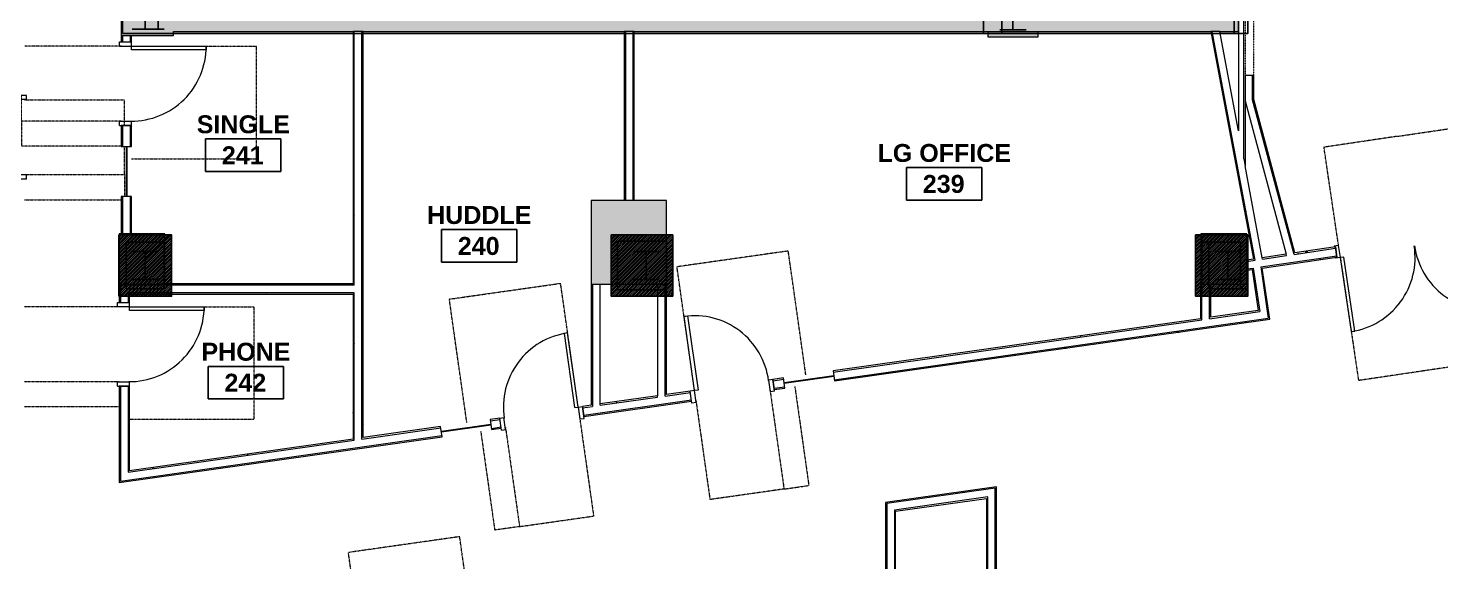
# Model space of a CAD drawing. Header units: inches. Extents: x 25329 to 28023, y 11893 to 13703.
# Drawn here: x 26046 to 26722, y 12508 to 12764 of the extents above; entities that cross this region are included whole.
import ezdxf

# ---------------------------------------------------------------- set-up
doc = ezdxf.new("R2010")
doc.units = ezdxf.units.IN
doc.header["$MEASUREMENT"] = 0
doc.linetypes.add('Dash', pattern=[0.25, 0.125, -0.125])
doc.linetypes.add('Overhead', pattern=[0.15625, 0.09375, -0.0625])
for name, color, linetype, lineweight in [('A-AREA-IDEN', 2, 'Continuous', 9), ('A-DETL-GENF', 92, 'Continuous', 9), ('A-DETL-MEDM', 33, 'Continuous', 13), ('A-DOOR', 31, 'Continuous', 13), ('A-DOOR-FRAM', 31, 'Continuous', 20), ('A-GENM', 13, 'Continuous', 13), ('A-GLAZ', 151, 'Continuous', 13), ('A-WALL', 113, 'Continuous', 13), ('A-WALL-PATT', 111, 'Continuous', 13), ('I-WALL', 2, 'Continuous', 13), ('Plaza America_Tower 1_2nd Floor -REVIT_dwg', 8, 'Continuous', 9), ('S-COLS', 52, 'Continuous', 13)]:
    doc.layers.add(name, color=color, linetype=linetype, lineweight=lineweight)
doc.layers.add('L1$0$SCOPE', color=7, linetype='Continuous')
doc.styles.add('Swis721 Lt BT_B', font='', dxfattribs={"height": 8.583975})
doc.styles.get('Swis721 Lt BT_B').set_extended_font_data('Swis721 Lt BT', bold=True)
pattern_1 = [(45, (11424.988, 2490.9853), (-0.441941738, 0.441941738), [])]
pattern_2 = [(0, (0, 0), (30.72, 7.68), [1.267, -21.773, 1.267, -21.773, -122.88]), (0, (0, 0), (30.72, 7.68), [-46.08, 1.267, -44.813, 1.267, -21.773, -53.76]), (0, (0, 0), (30.72, 7.68), [-115.2, 1.267, -14.093, 1.267, -37.133]), (120, (11.52, 3.84), (-22.0110751, 22.7643004), [1.267, -21.773, 1.267, -21.773, -122.88]), (120, (11.52, 3.84), (-22.0110751, 22.7643004), [-46.08, 1.267, -44.813, 1.267, -21.773, -53.76]), (120, (11.52, 3.84), (-22.0110751, 22.7643004), [-115.2, 1.267, -14.093, 1.267, -37.133]), (240, (15.36, 19.2), (-8.7089249, -30.4443004), [1.267, -21.773, 1.267, -21.773, -122.88]), (240, (15.36, 19.2), (-8.7089249, -30.4443004), [-46.08, 1.267, -44.813, 1.267, -21.773, -53.76]), (240, (15.36, 19.2), (-8.7089249, -30.4443004), [-115.2, 1.267, -14.093, 1.267, -37.133])]

# ---------------------------------------------------------------- blocks, each defined once
blk = doc.blocks.new('L1$0$Plaza America BA02$0$W12X14')
at = {"color": 0, "linetype": 'ByBlock'}
for p, q in [((-74.25, 80.249625), (74.25, 80.249625)), ((0, 80.249625), (0, -80.249625)), ((-74.25, -80.249625), (74.25, -80.249625))]:
    blk.add_line(p, q, dxfattribs=at)
blk = doc.blocks.new('L1$0$Plaza America BA02$0$COLELE')
at = {"color": 0, "linetype": 'ByBlock'}
for p, q in [((-75.75, 83.999625), (75.75, 83.999625)), ((0, 83.999625), (0, -83.999625)), ((-75.75, -83.999625), (75.75, -83.999625))]:
    blk.add_line(p, q, dxfattribs=at)
blk = doc.blocks.new('L1')
at = {"layer": 'L1$0$SCOPE', "linetype": 'Continuous'}
h = blk.add_hatch(dxfattribs=at)
h.set_pattern_fill('ANSI31', color=256, scale=5, style=0)
h.set_pattern_definition(pattern_1)
h.paths.add_polyline_path([(26089.37, 12664.78), (26114.49, 12664.78), (26114.49, 12635.43), (26089.37, 12635.43)])
h = blk.add_hatch(dxfattribs=at)
h.set_pattern_fill('ANSI31', color=256, scale=5, style=0)
h.set_pattern_definition(pattern_1)
h.paths.add_polyline_path([(26324.99, 12664.78), (26354.43, 12664.78), (26354.43, 12635.43), (26324.99, 12635.43)])
h = blk.add_hatch(dxfattribs=at)
h.set_pattern_fill('ANSI31', color=256, scale=5, style=0)
h.set_pattern_definition([(45, (11421.97565, 2490.9853), (-0.441941738, 0.441941738), [])])
h.paths.add_polyline_path([(26604.83, 12664.78), (26629.81, 12664.78), (26629.81, 12635.43), (26604.83, 12635.43)])
at = {"layer": 'L1$0$SCOPE'}
for p, q in [((26091.02, 12761.11), (26091.02, 12999.1)), ((26108.02, 12763.29), (26108.02, 12996.98)), ((26512.07, 12761.11), (26512.06, 12999.1)), ((26503.32, 12785.09), (26503.28, 12761.11)), ((26095.65, 12763.29), (26110.83, 12763.29)), ((26623.31, 12761.11), (26091.02, 12761.11)), ((26091.02, 12761.11), (26091.02, 12761.11)), ((26091.04, 12761.11), (26094.54, 12761.11)), ((26110.83, 12761.11), (26110.83, 12761.11)), ((26089.22, 12664.78), (26114.35, 12664.78)), ((26089.22, 12635.43), (26089.22, 12664.78)), ((26114.49, 12635.43), (26114.49, 12664.78)), ((26604.83, 12664.78), (26629.81, 12664.78)), ((26607.85, 12664.78), (26607.85, 12635.43)), ((26629.81, 12664.78), (26629.81, 12635.43)), ((26092.72, 12661.28), (26092.72, 12638.93)), ((26110.85, 12661.28), (26092.72, 12661.28)), ((26095.6, 12656.79), (26107.97, 12656.79)), ((26101.78, 12656.79), (26101.78, 12643.42)), ((26110.85, 12638.93), (26110.85, 12661.28)), ((26335.54, 12656.79), (26347.91, 12656.79)), ((26341.73, 12656.79), (26341.73, 12643.42)), ((26626.31, 12661.28), (26608.19, 12661.28)), ((26611.2, 12661.28), (26611.2, 12638.93)), ((26614.08, 12656.79), (26626.45, 12656.79)), ((26620.26, 12656.79), (26620.26, 12643.42)), ((26626.31, 12638.93), (26626.31, 12661.28)), ((26095.6, 12643.42), (26107.97, 12643.42)), ((26335.54, 12643.42), (26347.91, 12643.42)), ((26614.08, 12643.42), (26626.45, 12643.42)), ((26626.45, 12643.42), (26626.45, 12643.42)), ((26089.22, 12635.43), (26089.22, 12635.43)), ((26114.35, 12635.43), (26089.22, 12635.43)), ((26092.72, 12638.93), (26110.85, 12638.93)), ((26629.81, 12635.43), (26607.85, 12635.43)), ((26611.2, 12638.93), (26629.33, 12638.93))]:
    blk.add_line(p, q, dxfattribs=at)
at = {"layer": 'L1$0$SCOPE', "linetype": 'Continuous'}
for points in [[(26629.81, 12807.13), (26623.31, 12807.13), (26623.31, 12761.11), (26629.81, 12761.11)], [(26604.83, 12664.78), (26629.81, 12664.78), (26629.81, 12635.43), (26604.83, 12635.43)]]:
    blk.add_lwpolyline(points, close=True, dxfattribs=at)
at = {"layer": 'L1$0$SCOPE'}
blk.add_lwpolyline([(26512.07, 12761.11), (26512.11, 12775.72), (26517.32, 12775.72), (26623.31, 12776.28), (26623.31, 12761.11)], dxfattribs=at)
at = {"layer": 'L1$0$SCOPE', "linetype": 'Continuous', "flags": 128}
blk.add_lwpolyline([(26091.02, 12761.11), (26512.07, 12761.11)], dxfattribs=at)
blk.add_lwpolyline([(26089.37, 12664.78), (26114.49, 12664.78), (26114.49, 12635.43), (26089.37, 12635.43)], close=True, dxfattribs=at)
at = {"layer": 'L1$0$SCOPE'}
for points in [[(26324.99, 12664.78), (26354.43, 12664.78), (26354.43, 12635.43), (26324.99, 12635.43)], [(26327.99, 12661.78), (26351.43, 12661.78), (26351.43, 12638.43), (26327.99, 12638.43)]]:
    blk.add_lwpolyline(points, close=True, dxfattribs=at)
at = {"layer": 'L1$0$SCOPE', "xscale": 0.08332999666890828, "yscale": 0.08326667999972415, "rotation": 180}
blk.add_blockref('L1$0$Plaza America BA02$0$COLELE', (26517.32, 12769.97), dxfattribs=at)
at = {"layer": 'L1$0$SCOPE', "xscale": 0.08332999666890828, "yscale": 0.08326667999972415}
blk.add_blockref('L1$0$Plaza America BA02$0$W12X14', (26101.83, 12769.97), dxfattribs=at)
blk = doc.blocks.new('Single Flush - OTJ_SOLIDFLUSH_ALUM-4900275-FIRST FLOOR CONSTRUCTION')
at = {"layer": 'A-DOOR', "lineweight": 20}
for p, q in [((16.16, -2.44), (17.91, -2.44)), ((16.16, -38.25), (16.16, -2.44)), ((17.91, -2.44), (17.91, -38.25)), ((17.91, -38.25), (16.16, -38.25))]:
    blk.add_line(p, q, dxfattribs=at)
at = {"layer": 'A-DOOR', "lineweight": 9}
blk.add_arc((17.91, -2.44), 35.81, 179.5, 270, dxfattribs=at)
at = {"layer": 'A-DOOR-FRAM'}
for p, q in [((-20, 3.31), (-20, -2.44)), ((-20, 3.31), (-18, 3.31)), ((-18, 3.31), (-18, -2.44)), ((18, 3.31), (18, -2.44)), ((18, 3.31), (20, 3.31)), ((20, 3.31), (20, -2.44)), ((-20, -2.44), (-18, -2.44)), ((18, -2.44), (20, -2.44))]:
    blk.add_line(p, q, dxfattribs=at)
at = {"layer": 'A-GENM', "linetype": 'Dash', "lineweight": 9}
for p, q in [((-17.91, 50.25), (-29.91, 50.25)), ((-29.91, 2.44), (-29.91, 50.25)), ((-17.91, 50.25), (17.91, 50.25)), ((-17.91, 2.44), (-17.91, 50.25)), ((17.91, 2.44), (17.91, 50.25)), ((17.87, 2.44), (17.91, 2.44)), ((-35.91, -2.44), (-35.91, -62.25)), ((17.87, -2.44), (17.91, -2.44)), ((17.91, -2.44), (17.91, -62.25)), ((-35.91, -62.25), (17.91, -62.25))]:
    blk.add_line(p, q, dxfattribs=at)
blk = doc.blocks.new('Single Flush - OTJ_SOLIDFLUSH_ALUM-V1-FIRST FLOOR CONSTRUCTION')
at = {"layer": 'A-DOOR', "lineweight": 20}
for p, q in [((16.16, 38.25), (16.16, 2.44)), ((17.91, 38.25), (16.16, 38.25)), ((17.91, 2.44), (17.91, 38.25)), ((16.16, 2.44), (17.91, 2.44))]:
    blk.add_line(p, q, dxfattribs=at)
at = {"layer": 'A-DOOR', "lineweight": 9}
blk.add_arc((17.91, 2.44), 35.81, 90, 180.5, dxfattribs=at)
at = {"layer": 'A-DOOR-FRAM'}
for p, q in [((-20, -3.31), (-20, 2.44)), ((-20, 2.44), (-18, 2.44)), ((-18, -3.31), (-18, 2.44)), ((18, -3.31), (18, 2.44)), ((18, 2.44), (20, 2.44)), ((20, -3.31), (20, 2.44)), ((-20, -3.31), (-18, -3.31)), ((18, -3.31), (20, -3.31))]:
    blk.add_line(p, q, dxfattribs=at)
at = {"layer": 'A-GENM', "linetype": 'Dash', "lineweight": 9}
for p, q in [((-35.91, 62.25), (17.91, 62.25)), ((-35.91, 2.44), (-35.91, 62.25)), ((17.91, 2.44), (17.91, 62.25)), ((17.87, 2.44), (17.91, 2.44)), ((-29.91, -2.44), (-29.91, -48.69)), ((-17.91, -2.44), (-17.91, -50.25)), ((17.87, -2.44), (17.91, -2.44)), ((17.91, -2.44), (17.91, -50.25)), ((-17.91, -50.25), (-28.4, -50.25)), ((-17.91, -50.25), (-4.4, -50.25)), ((5.6, -50.25), (17.91, -50.25))]:
    blk.add_line(p, q, dxfattribs=at)
blk = doc.blocks.new('Frameless opening with glazing - 24_ x 96_-4900874-FIRST FLOOR CONSTRUCTION')
at = {"layer": 'A-GLAZ', "lineweight": 30}
blk.add_line((-13.5, 0.0625), (10.5, 0.0625), dxfattribs=at)
blk = doc.blocks.new('Double Flush w-Skinny Lite - Int-N-LDMF-36_ x 84_-4914563-FIRST FLOOR CONSTRUCTION')
at = {"layer": 'A-DOOR', "lineweight": 20}
for p, q in [((16.16, -2.94), (17.91, -2.94)), ((16.16, -38.75), (16.16, -2.94)), ((17.91, -2.94), (17.91, -38.75)), ((17.91, -38.75), (16.16, -38.75))]:
    blk.add_line(p, q, dxfattribs=at)
at = {"layer": 'A-DOOR', "lineweight": 9}
blk.add_arc((17.91, -2.94), 35.81, 179.5, 270, dxfattribs=at)
at = {"layer": 'A-DOOR-FRAM'}
for p, q in [((-20, 2.94), (-20, 2.44)), ((-20, 2.94), (-18, 2.94)), ((-20, 2.44), (-19.5, 2.44)), ((-19.5, 2.44), (-19.5, -2.44)), ((-18, 2.94), (-18, -2.94)), ((18, 2.94), (18, -2.94)), ((18, 2.94), (20, 2.94)), ((19.5, 2.44), (19.5, -2.44)), ((19.5, 2.44), (20, 2.44)), ((20, 2.94), (20, 2.44)), ((-20, -2.94), (-20, -2.44)), ((-20, -2.44), (-19.5, -2.44)), ((-20, -2.94), (-18, -2.94)), ((18, -2.94), (20, -2.94)), ((19.5, -2.44), (20, -2.44)), ((20, -2.94), (20, -2.44))]:
    blk.add_line(p, q, dxfattribs=at)
at = {"layer": 'A-GENM', "linetype": 'Dash', "lineweight": 9}
for p, q in [((-17.91, 50.25), (-29.91, 50.25)), ((-29.91, 2.44), (-29.91, 50.25)), ((-17.91, 50.25), (17.91, 50.25)), ((-17.91, 2.44), (-17.91, 50.25)), ((17.91, 2.44), (17.91, 50.25)), ((17.87, 2.44), (17.91, 2.44)), ((-35.91, -2.44), (-35.91, -62.25)), ((17.87, -2.44), (17.91, -2.44)), ((17.91, -2.44), (17.91, -62.25)), ((-35.91, -62.25), (17.91, -62.25))]:
    blk.add_line(p, q, dxfattribs=at)
blk = doc.blocks.new('Double Flush - Int-F-WDMF-72_ x 84_-5075915-FIRST FLOOR CONSTRUCTION')
at = {"layer": 'A-DOOR', "lineweight": 20}
for p, q in [((-35.91, 38.75), (-34.16, 38.75)), ((-35.91, 2.94), (-35.91, 38.75)), ((-34.16, 38.75), (-34.16, 2.94)), ((34.16, 38.75), (34.16, 2.94)), ((35.91, 38.75), (34.16, 38.75)), ((35.91, 2.94), (35.91, 38.75)), ((-34.16, 2.94), (-35.91, 2.94)), ((34.16, 2.94), (35.91, 2.94))]:
    blk.add_line(p, q, dxfattribs=at)
at = {"layer": 'A-DOOR', "lineweight": 9}
for centre, start, end in [((-35.91, 2.94), 359.5, 90), ((35.91, 2.94), 90, 180.5)]:
    blk.add_arc(centre, 35.81, start, end, dxfattribs=at)
at = {"layer": 'A-DOOR-FRAM'}
for p, q in [((-38, 2.94), (-36, 2.94)), ((-38, 2.94), (-38, 2.44)), ((-38, 2.44), (-37.5, 2.44)), ((-37.5, -2.44), (-37.5, 2.44)), ((-36, -2.94), (-36, 2.94)), ((36, -2.94), (36, 2.94)), ((36, 2.94), (38, 2.94)), ((37.5, 2.44), (38, 2.44)), ((37.5, -2.44), (37.5, 2.44)), ((38, 2.94), (38, 2.44)), ((-38, -2.44), (-37.5, -2.44)), ((-38, -2.94), (-38, -2.44)), ((-38, -2.94), (-36, -2.94)), ((36, -2.94), (38, -2.94)), ((37.5, -2.44), (38, -2.44)), ((38, -2.94), (38, -2.44))]:
    blk.add_line(p, q, dxfattribs=at)
at = {"layer": 'A-GENM', "linetype": 'Dash', "lineweight": 9}
for p, q in [((-35.91, 62.44), (35.91, 62.44)), ((-35.91, 2.44), (-35.91, 62.44)), ((35.91, 2.44), (35.91, 62.44)), ((35.87, 2.44), (35.91, 2.44)), ((-35.91, -2.44), (-35.91, -50.44)), ((35.87, -2.44), (35.91, -2.44)), ((35.91, -2.44), (35.91, -50.44)), ((0.09, -50.44), (-35.91, -50.44)), ((0.09, -50.44), (35.91, -50.44))]:
    blk.add_line(p, q, dxfattribs=at)
blk = doc.blocks.new('Single Flush - OTJ_SOLIDFLUSH_ALUM-V5-FIRST FLOOR CONSTRUCTION')
at = {"layer": 'A-DOOR', "lineweight": 20}
for p, q in [((16.16, -2.44), (17.91, -2.44)), ((16.16, -38.25), (16.16, -2.44)), ((17.91, -2.44), (17.91, -38.25)), ((17.91, -38.25), (16.16, -38.25))]:
    blk.add_line(p, q, dxfattribs=at)
at = {"layer": 'A-DOOR', "lineweight": 9}
blk.add_arc((17.91, -2.44), 35.81, 179.5, 270, dxfattribs=at)
at = {"layer": 'A-DOOR-FRAM'}
for p, q in [((-20, 3.31), (-20, -2.44)), ((-20, 3.31), (-18, 3.31)), ((-18, 3.31), (-18, -2.44)), ((18, 3.31), (18, -2.44)), ((18, 3.31), (20, 3.31)), ((20, 3.31), (20, -2.44)), ((-20, -2.44), (-18, -2.44)), ((18, -2.44), (20, -2.44))]:
    blk.add_line(p, q, dxfattribs=at)
at = {"layer": 'A-GENM', "linetype": 'Dash', "lineweight": 9}
for p, q in [((-29.91, 2.44), (-29.91, 47.71)), ((-17.91, 2.44), (-17.91, 47.71)), ((17.91, 2.44), (17.91, 47.71)), ((17.87, 2.44), (17.91, 2.44)), ((-35.91, -2.44), (-35.91, -62.25)), ((17.87, -2.44), (17.91, -2.44)), ((17.91, -2.44), (17.91, -62.25)), ((-35.91, -62.25), (17.91, -62.25))]:
    blk.add_line(p, q, dxfattribs=at)
blk = doc.blocks.new('Single Flush - OTJ_SOLIDFLUSH_ALUM-V6-FIRST FLOOR CONSTRUCTION')
at = {"layer": 'A-DOOR', "lineweight": 20}
for p, q in [((16.16, -2.44), (17.91, -2.44)), ((16.16, -38.25), (16.16, -2.44)), ((17.91, -2.44), (17.91, -38.25)), ((17.91, -38.25), (16.16, -38.25))]:
    blk.add_line(p, q, dxfattribs=at)
at = {"layer": 'A-DOOR', "lineweight": 9}
blk.add_arc((17.91, -2.44), 35.81, 179.5, 270, dxfattribs=at)
at = {"layer": 'A-DOOR-FRAM'}
for p, q in [((-20, 3.31), (-20, -2.44)), ((-20, 3.31), (-18, 3.31)), ((-18, 3.31), (-18, -2.44)), ((18, 3.31), (18, -2.44)), ((18, 3.31), (20, 3.31)), ((20, 3.31), (20, -2.44)), ((-20, -2.44), (-18, -2.44)), ((18, -2.44), (20, -2.44))]:
    blk.add_line(p, q, dxfattribs=at)
at = {"layer": 'A-GENM', "linetype": 'Dash', "lineweight": 9}
for p, q in [((-17.91, 50.25), (-29.91, 50.25)), ((-29.91, 2.44), (-29.91, 50.25)), ((-17.91, 50.25), (-5.6, 50.25)), ((-17.91, 2.44), (-17.91, 50.25)), ((17.91, 2.44), (17.91, 48.69)), ((17.87, 2.44), (17.91, 2.44)), ((-35.91, -2.44), (-35.91, -62.25)), ((17.87, -2.44), (17.91, -2.44)), ((17.91, -2.44), (17.91, -62.25)), ((-35.91, -62.25), (17.91, -62.25))]:
    blk.add_line(p, q, dxfattribs=at)
blk = doc.blocks.new('Concrete-Rectangular-Column - 22_ X 25_-5105699-FIRST FLOOR CONSTRUCTION')
at = {"layer": 'S-COLS', "lineweight": 9}
blk.add_hatch(color=7, dxfattribs=at).paths.add_polyline_path([(12, -11), (12, 11), (-12, 11), (-12, -11), (9.17, -11)], flags=0)
at = {"layer": 'S-COLS', "color": 8, "lineweight": 20}
for p, q in [((12, 11), (-12, 11)), ((-12, 11), (-12, -11)), ((12, -11), (12, 11)), ((-12, -11), (12, -11))]:
    blk.add_line(p, q, dxfattribs=at)
blk = doc.blocks.new('Concrete-Rectangular-Column - 36_ X 40_-5107973-FIRST FLOOR CONSTRUCTION')
at = {"layer": 'S-COLS', "lineweight": 9}
blk.add_hatch(color=7, dxfattribs=at).paths.add_polyline_path([(18, -20), (18, 20), (-18, 20), (-18, -20)], flags=0)
at = {"layer": 'S-COLS', "color": 8, "lineweight": 20}
for p, q in [((18, 20), (-18, 20)), ((-18, 20), (-18, -20)), ((18, -20), (18, 20)), ((-18, -20), (18, -20))]:
    blk.add_line(p, q, dxfattribs=at)
blk = doc.blocks.new('Single Flush - OTJ_SOLIDFLUSH_ALUM-4900816-FIRST FLOOR CONSTRUCTION')
at = {"layer": 'A-DOOR', "lineweight": 20}
for p, q in [((16.16, 38.25), (16.16, 2.44)), ((17.91, 38.25), (16.16, 38.25)), ((17.91, 2.44), (17.91, 38.25)), ((16.16, 2.44), (17.91, 2.44))]:
    blk.add_line(p, q, dxfattribs=at)
at = {"layer": 'A-DOOR', "lineweight": 9}
blk.add_arc((17.91, 2.44), 35.81, 90, 180.5, dxfattribs=at)
at = {"layer": 'A-DOOR-FRAM'}
for p, q in [((-20, -3.31), (-20, 2.44)), ((-20, 2.44), (-18, 2.44)), ((-18, -3.31), (-18, 2.44)), ((18, -3.31), (18, 2.44)), ((18, 2.44), (20, 2.44)), ((20, -3.31), (20, 2.44)), ((-20, -3.31), (-18, -3.31)), ((18, -3.31), (20, -3.31))]:
    blk.add_line(p, q, dxfattribs=at)
at = {"layer": 'A-GENM', "linetype": 'Dash', "lineweight": 9}
for p, q in [((-35.91, 62.25), (17.91, 62.25)), ((-35.91, 2.44), (-35.91, 62.25)), ((17.91, 2.44), (17.91, 62.25)), ((17.87, 2.44), (17.91, 2.44)), ((-29.91, -2.44), (-29.91, -50.25)), ((-17.91, -2.44), (-17.91, -50.25)), ((17.87, -2.44), (17.91, -2.44)), ((17.91, -2.44), (17.91, -50.25)), ((-17.91, -50.25), (-29.91, -50.25)), ((-17.91, -50.25), (17.91, -50.25))]:
    blk.add_line(p, q, dxfattribs=at)
blk = doc.blocks.new('Opening-Door - 102 x 245-5279857-FIRST FLOOR CONSTRUCTION')
at = {"layer": 'A-DETL-GENF', "linetype": 'Overhead'}
for p, q in [((122.18, 2.13), (-122.82, 2.13)), ((-122.82, -2.12), (122.18, -2.12))]:
    blk.add_line(p, q, dxfattribs=at)
at = {"layer": 'A-DETL-MEDM', "lineweight": 20}
for p, q in [((-122.82, 2.13), (-122.82, -2.12)), ((122.18, -2.12), (122.18, 2.13))]:
    blk.add_line(p, q, dxfattribs=at)
blk = doc.blocks.new('Room Tag - Room Name and Number-3379422-FIRST FLOOR CONSTRUCTION')
at = {"layer": 'A-AREA-IDEN'}
for p, q in [((-0.1881, -0.1636), (-0.1881, -0.0018)), ((-0.1881, -0.0018), (0.1869, -0.0018)), ((0.1869, -0.0018), (-0.1881, -0.0018)), ((-0.1881, -0.0018), (-0.1881, -0.1636)), ((0.1869, -0.0018), (0.1869, -0.1636)), ((0.1869, -0.1636), (0.1869, -0.0018)), ((0.1869, -0.1636), (-0.1881, -0.1636)), ((-0.1881, -0.1636), (0.1869, -0.1636))]:
    blk.add_line(p, q, dxfattribs=at)

msp = doc.modelspace()

# ---------------------------------------------------------------- hatches: boundary and pattern name
at = {"layer": 'A-WALL-PATT', "lineweight": 9}
for points in [[(26512.07, 12762.11), (26512.07, 12990.11), (26502.07, 12990.11), (26502.07, 12762.11), (26505.35, 12762.11)], [(26612.11, 12762.11), (26625.35, 12762.11), (26625.35, 12776.11), (26512.07, 12776.11), (26512.07, 12762.11), (26523.82, 12762.11)], [(26095.23, 12760.11), (26115.35, 12760.11), (26115.33, 12767.11), (26090.35, 12767.11), (26090.35, 12760.11), (26092.19, 12760.11)], [(26502.07, 12762.11), (26502.07, 12767.11), (26115.35, 12767.11), (26115.35, 12762.11), (26485.61, 12762.11)], [(26509.97, 12759.61), (26529.35, 12759.61), (26529.35, 12762.11), (26505.35, 12762.11), (26505.35, 12759.61)]]:
    msp.add_hatch(color=7, dxfattribs=at).paths.add_polyline_path(points, flags=0)
h = msp.add_hatch(dxfattribs=at)
h.set_pattern_fill('FP2_2', color=256, style=0, pattern_type=2)
h.set_pattern_definition(pattern_2)
h.paths.add_polyline_path([(26628.48, 12697.88), (26628.48, 12809.11), (26627.85, 12809.11), (26627.85, 12701.21)], flags=0)
h.paths.add_polyline_path([(26627.85, 12850.11), (26628.48, 12850.11), (26628.48, 12911.36), (26627.85, 12911.36), (26627.85, 12850.36)], flags=0)
h.paths.add_polyline_path([(26628.48, 12952.36), (26628.48, 12984.11), (26627.85, 12984.11), (26627.85, 12952.36)], flags=0)
h = msp.add_hatch(dxfattribs=at)
h.set_pattern_fill('FP2_2', color=256, style=0, pattern_type=2)
h.set_pattern_definition(pattern_2)
h.paths.add_polyline_path([(26201.33, 12567.07), (26201.96, 12567.16), (26201.96, 12637.05), (26201.33, 12637.05), (26201.33, 12567.16)], flags=0)
h.paths.add_polyline_path([(26201.96, 12640.68), (26201.96, 12762.11), (26201.33, 12762.11), (26201.33, 12640.68)], flags=0)
h = msp.add_hatch(dxfattribs=at)
h.set_pattern_fill('FP2_2', color=256, style=0, pattern_type=2)
h.set_pattern_definition(pattern_2)
h.paths.add_polyline_path([(26205.58, 12567.67), (26206.21, 12567.76), (26206.21, 12762.11), (26205.58, 12762.11), (26205.58, 12567.68)], flags=0)
h = msp.add_hatch(dxfattribs=at)
h.set_pattern_fill('FP2_2', color=256, style=0, pattern_type=2)
h.set_pattern_definition(pattern_2)
h.paths.add_polyline_path([(26331.14, 12681.23), (26331.77, 12681.23), (26331.77, 12762.11), (26331.14, 12762.11)], flags=0)
h = msp.add_hatch(dxfattribs=at)
h.set_pattern_fill('FP2_2', color=256, style=0, pattern_type=2)
h.set_pattern_definition(pattern_2)
h.paths.add_polyline_path([(26336.02, 12681.23), (26336.02, 12762.11), (26335.39, 12762.11), (26335.39, 12681.23)], flags=0)
h = msp.add_hatch(dxfattribs=at)
h.set_pattern_fill('FP2_2', color=256, style=0, pattern_type=2)
h.set_pattern_definition(pattern_2)
h.paths.add_polyline_path([(26632.54, 12653.2), (26633.15, 12653.29), (26612.74, 12762.11), (26612.11, 12762.11), (26629.35, 12670.16)], flags=0)
h = msp.add_hatch(dxfattribs=at)
h.set_pattern_fill('FP2_2', color=256, style=0, pattern_type=2)
h.set_pattern_definition(pattern_2)
h.paths.add_polyline_path([(26651.77, 12656.05), (26652.4, 12656.14), (26632.73, 12729.54), (26632.1, 12729.45), (26641.72, 12693.56)], flags=0)
h = msp.add_hatch(dxfattribs=at)
h.set_pattern_fill('FP2_2', color=256, style=0, pattern_type=2)
h.set_pattern_definition(pattern_2)
h.paths.add_polyline_path([(26629.35, 12652.09), (26633.27, 12652.67), (26633.15, 12653.29), (26629.35, 12652.73), (26629.35, 12652.17)], flags=0)
h.paths.add_polyline_path([(26636.86, 12653.21), (26648.33, 12654.9), (26648.16, 12655.51), (26636.74, 12653.82), (26636.84, 12653.29)], flags=0)
h.paths.add_polyline_path([(26651.94, 12655.44), (26671.83, 12658.39), (26671.74, 12659.01), (26651.77, 12656.05)], flags=0)
h.paths.add_polyline_path([(26746.02, 12669.38), (26763.6, 12671.98), (26763.6, 12672.62), (26745.93, 12670)], flags=0)
h.paths.add_polyline_path([(26767.23, 12672.52), (26767.85, 12672.62), (26767.85, 12673.25), (26767.23, 12673.15), (26767.23, 12672.61)], flags=0)
h = msp.add_hatch(dxfattribs=at)
h.set_pattern_fill('FP2_2', color=256, style=0, pattern_type=2)
h.set_pattern_definition(pattern_2)
h.paths.add_polyline_path([(26629.56, 12647.83), (26632.51, 12648.26), (26632.41, 12648.88), (26629.46, 12648.45), (26629.51, 12648.17)], flags=0)
h.paths.add_polyline_path([(26636.09, 12648.8), (26672.45, 12654.18), (26672.36, 12654.8), (26636, 12649.41), (26636.08, 12648.89)], flags=0)
h.paths.add_polyline_path([(26746.64, 12665.18), (26756.58, 12666.65), (26756.49, 12667.27), (26746.55, 12665.79)], flags=0)
h.paths.add_polyline_path([(26760.17, 12667.18), (26770.35, 12668.69), (26770.35, 12669.32), (26760.08, 12667.8), (26760.16, 12667.27)], flags=0)
h = msp.add_hatch(dxfattribs=at)
h.set_pattern_fill('FP2_2', color=256, style=0, pattern_type=2)
h.set_pattern_definition(pattern_2)
h.paths.add_polyline_path([(26639.62, 12624.95), (26640.24, 12625.04), (26636.71, 12648.89), (26636.09, 12648.8), (26639.61, 12625.04)], flags=0)
h = msp.add_hatch(dxfattribs=at)
h.set_pattern_fill('FP2_2', color=256, style=0, pattern_type=2)
h.set_pattern_definition(pattern_2)
h.paths.add_polyline_path([(26634.79, 12628.56), (26635.41, 12628.65), (26632.51, 12648.26), (26631.89, 12648.17), (26634.78, 12628.65)], flags=0)
h = msp.add_hatch(dxfattribs=at)
h.set_pattern_fill('FP2_2', color=256, style=0, pattern_type=2)
h.set_pattern_definition(pattern_2)
h.paths.add_polyline_path([(26089.37, 12546.9), (26089.99, 12546.98), (26089.99, 12592.43), (26089.37, 12592.43), (26089.37, 12546.9)], flags=0)
h.paths.add_polyline_path([(26089.99, 12632.43), (26089.99, 12640.68), (26089.37, 12640.68), (26089.37, 12632.43)], flags=0)
h = msp.add_hatch(dxfattribs=at)
h.set_pattern_fill('FP2_2', color=256, style=0, pattern_type=2)
h.set_pattern_definition(pattern_2)
h.paths.add_polyline_path([(26201.33, 12640.68), (26201.33, 12641.3), (26111.3, 12641.3), (26111.3, 12640.68), (26157.76, 12640.68)], flags=0)
h = msp.add_hatch(dxfattribs=at)
h.set_pattern_fill('FP2_2', color=256, style=0, pattern_type=2)
h.set_pattern_definition(pattern_2)
h.paths.add_polyline_path([(26157.76, 12636.43), (26201.33, 12636.43), (26201.33, 12637.05), (26111.3, 12637.05), (26111.3, 12636.43), (26114.24, 12636.43)], flags=0)
h = msp.add_hatch(dxfattribs=at)
h.set_pattern_fill('FP2_2', color=256, style=0, pattern_type=2)
h.set_pattern_definition(pattern_2)
h.paths.add_polyline_path([(26315.37, 12582.62), (26316, 12582.71), (26316, 12641.23), (26315.37, 12641.23), (26315.37, 12582.66)], flags=0)
h = msp.add_hatch(dxfattribs=at)
h.set_pattern_fill('FP2_2', color=256, style=0, pattern_type=2)
h.set_pattern_definition(pattern_2)
h.paths.add_polyline_path([(26350.75, 12588.27), (26351.37, 12588.36), (26351.37, 12641.23), (26350.75, 12641.23), (26350.75, 12589.36)], flags=0)
h = msp.add_hatch(dxfattribs=at)
h.set_pattern_fill('FP2_2', color=256, style=0, pattern_type=2)
h.set_pattern_definition(pattern_2)
h.paths.add_polyline_path([(26319.62, 12583.22), (26347.12, 12587.12), (26347.12, 12587.75), (26319.62, 12583.85)], flags=0)
h.paths.add_polyline_path([(26350.75, 12587.64), (26362.88, 12589.36), (26362.79, 12589.98), (26350.75, 12588.27), (26350.75, 12587.75)], flags=0)
h.paths.add_polyline_path([(26402.49, 12594.98), (26407.53, 12595.69), (26407.44, 12596.31), (26402.4, 12595.59), (26402.42, 12595.47)], flags=0)
h.paths.add_polyline_path([(26431.29, 12599.06), (26607.85, 12624.11), (26607.85, 12624.74), (26431.21, 12599.68)], flags=0)
h.paths.add_polyline_path([(26611.48, 12624.62), (26635.5, 12628.03), (26635.41, 12628.65), (26611.48, 12625.25), (26611.48, 12624.65)], flags=0)
h = msp.add_hatch(dxfattribs=at)
h.set_pattern_fill('FP2_2', color=256, style=0, pattern_type=2)
h.set_pattern_definition(pattern_2)
h.paths.add_polyline_path([(26315.37, 12578.32), (26363.48, 12585.15), (26363.39, 12585.77), (26315.37, 12578.96), (26315.37, 12578.41)], flags=0)
h.paths.add_polyline_path([(26403.08, 12590.77), (26408.13, 12591.48), (26408.04, 12592.1), (26402.99, 12591.39)], flags=0)
h.paths.add_polyline_path([(26431.89, 12594.85), (26640.33, 12624.42), (26640.24, 12625.04), (26431.8, 12595.47)], flags=0)
h = msp.add_hatch(dxfattribs=at)
h.set_pattern_fill('FP2_2', color=256, style=0, pattern_type=2)
h.set_pattern_definition(pattern_2)
h.paths.add_polyline_path([(26093.62, 12551.16), (26201.96, 12566.53), (26201.96, 12567.16), (26093.62, 12551.79), (26093.62, 12551.28)], flags=0)
h.paths.add_polyline_path([(26205.58, 12567.04), (26243.36, 12572.4), (26243.27, 12573.02), (26205.58, 12567.67), (26205.58, 12567.07)], flags=0)
h.paths.add_polyline_path([(26267.12, 12575.77), (26271.7, 12576.42), (26271.61, 12577.04), (26267.03, 12576.39)], flags=0)
h.paths.add_polyline_path([(26311.3, 12582.04), (26315.37, 12582.62), (26315.37, 12583.25), (26311.22, 12582.62)], flags=0)
h = msp.add_hatch(dxfattribs=at)
h.set_pattern_fill('FP2_2', color=256, style=0, pattern_type=2)
h.set_pattern_definition(pattern_2)
h.paths.add_polyline_path([(26089.37, 12546.26), (26243.96, 12568.19), (26243.87, 12568.81), (26089.37, 12546.87)], flags=0)
h.paths.add_polyline_path([(26267.72, 12571.56), (26272.29, 12572.21), (26272.21, 12572.83), (26267.63, 12572.18)], flags=0)
h.paths.add_polyline_path([(26311.9, 12577.83), (26315.37, 12578.32), (26315.37, 12578.96), (26311.81, 12578.45), (26311.83, 12578.32)], flags=0)
h = msp.add_hatch(dxfattribs=at)
h.set_pattern_fill('FP2_2', color=256, style=0, pattern_type=2)
h.set_pattern_definition(pattern_2)
h.paths.add_polyline_path([(26456.31, 12536.08), (26509.52, 12543.62), (26509.52, 12544.26), (26456.31, 12536.71), (26456.31, 12536.17)], flags=0)
h = msp.add_hatch(dxfattribs=at)
h.set_pattern_fill('FP2_2', color=256, style=0, pattern_type=2)
h.set_pattern_definition(pattern_2)
h.paths.add_polyline_path([(26508.89, 12491.39), (26509.52, 12491.48), (26509.52, 12543.62), (26508.89, 12543.54), (26508.89, 12491.48)], flags=0)
h = msp.add_hatch(dxfattribs=at)
h.set_pattern_fill('FP2_2', color=256, style=0, pattern_type=2)
h.set_pattern_definition(pattern_2)
h.paths.add_polyline_path([(26456.31, 12293.79), (26456.93, 12293.79), (26456.93, 12440.39), (26456.31, 12440.39), (26456.31, 12297.52)], flags=0)
h.paths.add_polyline_path([(26456.93, 12480.39), (26456.93, 12484.65), (26456.31, 12484.56), (26456.31, 12480.39)], flags=0)
h.paths.add_polyline_path([(26456.31, 12488.22), (26456.93, 12488.31), (26456.93, 12536.17), (26456.31, 12536.08), (26456.31, 12488.31)], flags=0)
h = msp.add_hatch(dxfattribs=at)
h.set_pattern_fill('FP2_2', color=256, style=0, pattern_type=2)
h.set_pattern_definition(pattern_2)
h.paths.add_polyline_path([(26504.64, 12495.08), (26505.27, 12495.17), (26505.27, 12538.73), (26504.64, 12538.64), (26504.64, 12495.17)], flags=0)

# ---------------------------------------------------------------- linework, layer by layer
at = {"layer": 'A-WALL', "color": 8, "lineweight": 20}
for p, q in [((26625.35, 12762.11), (26625.35, 12808.86)), ((26090.35, 12767.11), (26090.35, 12760.11)), ((26090.35, 12760.11), (26115.35, 12760.11)), ((26115.35, 12760.11), (26115.35, 12762.11)), ((26502.07, 12762.11), (26612.11, 12762.11)), ((26616.43, 12762.11), (26625.35, 12762.11))]:
    msp.add_line(p, q, dxfattribs=at)
at = {"layer": 'A-WALL'}
for p, q in [((26627.85, 12701.21), (26627.85, 12809.11)), ((26090.98, 12760.11), (26090.98, 12757.11)), ((26094.6, 12760.11), (26094.6, 12757.11)), ((26206.21, 12762.11), (26201.33, 12762.11)), ((26201.96, 12640.68), (26201.96, 12762.11)), ((26205.58, 12567.04), (26205.58, 12762.11)), ((26336.02, 12762.11), (26331.14, 12762.11)), ((26331.77, 12762.11), (26331.77, 12681.23)), ((26335.39, 12762.11), (26335.39, 12681.23)), ((26616.43, 12762.11), (26612.11, 12762.11)), ((26633.27, 12652.67), (26612.74, 12762.11)), ((26632.1, 12729.45), (26632.1, 12741.13)), ((26651.94, 12655.44), (26632.1, 12729.45)), ((26090.98, 12717.11), (26090.98, 12707.11)), ((26094.6, 12717.11), (26094.6, 12707.11)), ((26627.85, 12701.21), (26628.48, 12697.88)), ((26090.98, 12683.11), (26090.98, 12665.23)), ((26094.6, 12683.11), (26094.6, 12665.23)), ((26648.33, 12654.9), (26648.16, 12655.51)), ((26651.94, 12655.44), (26671.83, 12658.39)), ((26629.35, 12652.09), (26633.27, 12652.67)), ((26629.46, 12648.45), (26632.41, 12648.88)), ((26632.41, 12648.88), (26635.5, 12628.03)), ((26636, 12649.41), (26672.36, 12654.8)), ((26636, 12649.41), (26639.62, 12624.95)), ((26636.86, 12653.21), (26636.74, 12653.82)), ((26636.86, 12653.21), (26648.33, 12654.9)), ((26089.99, 12640.68), (26089.99, 12632.43)), ((26201.96, 12637.05), (26093.62, 12637.05)), ((26093.62, 12637.05), (26093.62, 12632.43)), ((26201.96, 12640.68), (26111.3, 12640.68)), ((26201.96, 12566.53), (26201.96, 12637.05)), ((26316, 12641.23), (26316, 12582.71)), ((26350.75, 12587.64), (26350.75, 12641.23)), ((26607.85, 12624.11), (26607.85, 12641.01)), ((26611.48, 12624.62), (26611.48, 12641.01)), ((26611.48, 12624.62), (26635.5, 12628.03)), ((26431.29, 12599.06), (26607.85, 12624.11)), ((26431.8, 12595.47), (26639.62, 12624.95)), ((26402.49, 12594.98), (26407.53, 12595.69)), ((26089.99, 12592.43), (26089.99, 12546.98)), ((26093.62, 12592.43), (26093.62, 12551.16)), ((26347.12, 12587.12), (26347.12, 12587.75)), ((26350.75, 12587.64), (26362.88, 12589.36)), ((26402.99, 12591.39), (26408.04, 12592.1)), ((26311.3, 12582.04), (26316, 12582.71)), ((26311.81, 12578.45), (26363.39, 12585.77)), ((26319.62, 12583.22), (26347.12, 12587.12)), ((26319.62, 12583.22), (26319.62, 12583.85)), ((26267.12, 12575.77), (26271.7, 12576.42)), ((26089.99, 12546.98), (26243.87, 12568.81)), ((26205.58, 12567.04), (26243.36, 12572.4)), ((26267.63, 12572.18), (26272.21, 12572.83)), ((26093.62, 12551.16), (26201.96, 12566.53)), ((26508.89, 12543.54), (26456.93, 12536.17)), ((26508.89, 12492.02), (26508.89, 12543.54)), ((26456.93, 12536.17), (26456.93, 12488.31)), ((26505.27, 12539.36), (26460.56, 12533.02)), ((26505.27, 12495.17), (26505.27, 12539.36)), ((26460.56, 12533.02), (26460.56, 12488.83))]:
    msp.add_line(p, q, dxfattribs=at)
at = {"layer": 'I-WALL'}
for p, q in [((26625.35, 12809.11), (26625.35, 12714.54)), ((26090.35, 12760.11), (26090.35, 12757.11)), ((26090.35, 12757.11), (26095.23, 12757.11)), ((26095.23, 12757.11), (26095.23, 12760.11)), ((26201.33, 12762.11), (26201.33, 12641.3)), ((26206.21, 12567.76), (26206.21, 12762.11)), ((26331.14, 12762.11), (26331.14, 12681.23)), ((26336.02, 12681.23), (26336.02, 12762.11)), ((26612.11, 12762.11), (26632.54, 12653.2)), ((26625.35, 12714.54), (26616.43, 12762.11)), ((26628.48, 12741.13), (26628.48, 12697.88)), ((26632.73, 12729.54), (26632.73, 12741.13)), ((26652.4, 12656.14), (26632.73, 12729.54)), ((26628.48, 12728.98), (26648.16, 12655.51)), ((26095.23, 12717.11), (26090.35, 12717.11)), ((26090.35, 12717.11), (26090.35, 12707.11)), ((26095.23, 12707.11), (26095.23, 12717.11)), ((26090.35, 12707.11), (26095.23, 12707.11)), ((26636.74, 12653.82), (26628.48, 12697.88)), ((26095.23, 12683.11), (26090.35, 12683.11)), ((26090.35, 12683.11), (26090.35, 12665.23)), ((26095.23, 12665.23), (26095.23, 12683.11)), ((26648.16, 12655.51), (26636.74, 12653.82)), ((26671.74, 12659.01), (26652.4, 12656.14)), ((26672.45, 12654.18), (26671.74, 12659.01)), ((26632.54, 12653.2), (26629.35, 12652.73)), ((26629.35, 12649.2), (26629.56, 12647.83)), ((26636.71, 12648.89), (26672.45, 12654.18)), ((26640.33, 12624.42), (26636.71, 12648.89)), ((26629.56, 12647.83), (26631.89, 12648.17)), ((26631.89, 12648.17), (26634.79, 12628.56)), ((26089.37, 12640.68), (26089.37, 12632.43)), ((26111.3, 12640.68), (26089.37, 12640.68)), ((26094.24, 12636.43), (26201.33, 12636.43)), ((26094.24, 12632.43), (26094.24, 12636.43)), ((26201.33, 12641.3), (26111.3, 12641.3)), ((26111.3, 12641.23), (26111.3, 12640.68)), ((26201.33, 12636.43), (26201.33, 12567.07)), ((26315.37, 12641.23), (26315.37, 12583.25)), ((26319.62, 12583.85), (26319.62, 12641.23)), ((26347.12, 12641.23), (26347.12, 12587.75)), ((26351.37, 12588.36), (26351.37, 12641.23)), ((26607.23, 12641.01), (26607.23, 12624.65)), ((26612.1, 12641.01), (26607.23, 12641.01)), ((26612.1, 12625.34), (26612.1, 12641.01)), ((26089.37, 12632.43), (26094.24, 12632.43)), ((26634.79, 12628.56), (26612.1, 12625.34)), ((26607.23, 12624.65), (26431.21, 12599.68)), ((26431.89, 12594.85), (26640.33, 12624.42)), ((26407.44, 12596.31), (26402.4, 12595.59)), ((26402.4, 12595.59), (26403.08, 12590.77)), ((26408.13, 12591.48), (26407.44, 12596.31)), ((26431.21, 12599.68), (26431.89, 12594.85)), ((26094.24, 12592.43), (26089.37, 12592.43)), ((26089.37, 12592.43), (26089.37, 12546.26)), ((26094.24, 12551.88), (26094.24, 12592.43)), ((26347.12, 12587.75), (26319.62, 12583.85)), ((26362.79, 12589.98), (26351.37, 12588.36)), ((26363.48, 12585.15), (26362.79, 12589.98)), ((26403.08, 12590.77), (26408.13, 12591.48)), ((26315.37, 12583.25), (26311.21, 12582.66)), ((26311.21, 12582.66), (26311.9, 12577.83)), ((26311.9, 12577.83), (26363.48, 12585.15)), ((26271.61, 12577.04), (26267.03, 12576.39)), ((26267.03, 12576.39), (26267.72, 12571.56)), ((26272.29, 12572.21), (26271.61, 12577.04)), ((26089.37, 12546.26), (26243.96, 12568.19)), ((26243.27, 12573.02), (26206.21, 12567.76)), ((26243.96, 12568.19), (26243.27, 12573.02)), ((26267.72, 12571.56), (26272.29, 12572.21)), ((26201.33, 12567.07), (26094.24, 12551.88)), ((26509.52, 12544.26), (26456.31, 12536.71)), ((26509.52, 12491.48), (26509.52, 12544.26)), ((26456.31, 12536.71), (26456.31, 12488.85)), ((26461.18, 12532.48), (26504.64, 12538.64)), ((26504.64, 12538.64), (26504.64, 12495.71)), ((26461.18, 12489.55), (26461.18, 12532.48))]:
    msp.add_line(p, q, dxfattribs=at)
at = {"layer": 'I-WALL', "color": 8, "lineweight": 20}
for p, q in [((26115.35, 12762.11), (26201.33, 12762.11)), ((26206.21, 12762.11), (26331.14, 12762.11)), ((26336.02, 12762.11), (26502.07, 12762.11)), ((26505.35, 12762.11), (26505.35, 12759.61)), ((26505.35, 12759.61), (26529.35, 12759.61)), ((26529.35, 12759.61), (26529.35, 12762.11))]:
    msp.add_line(p, q, dxfattribs=at)

# ---------------------------------------------------------------- block references
at = {"layer": 'A-AREA-IDEN', "xscale": 95.99999999999994, "yscale": 95.99999999999994, "zscale": 95.99999999999994}
for p in [(26148.81, 12710.85), (26484.47, 12697.13), (26261.79, 12667.44), (26150.05, 12602)]:
    msp.add_blockref('Room Tag - Room Name and Number-3379422-FIRST FLOOR CONSTRUCTION', p, dxfattribs=at)
at = {"layer": 'A-DOOR'}
for name, p, rotation in [('Single Flush - OTJ_SOLIDFLUSH_ALUM-V6-FIRST FLOOR CONSTRUCTION', (26092.79, 12737.11), 90), ('Single Flush - OTJ_SOLIDFLUSH_ALUM-V1-FIRST FLOOR CONSTRUCTION', (26041.66, 12711.51), 90), ('Double Flush - Int-F-WDMF-72_ x 84_-5075915-FIRST FLOOR CONSTRUCTION', (26709.19, 12662.09), 188.4276827346335), ('Single Flush - OTJ_SOLIDFLUSH_ALUM-4900275-FIRST FLOOR CONSTRUCTION', (26382.94, 12590.37), 188.0739969258854), ('Single Flush - OTJ_SOLIDFLUSH_ALUM-4900816-FIRST FLOOR CONSTRUCTION', (26291.75, 12577.44), 8.073996925885666), ('Single Flush - OTJ_SOLIDFLUSH_ALUM-V5-FIRST FLOOR CONSTRUCTION', (26091.8, 12612.43), 90), ('Double Flush w-Skinny Lite - Int-N-LDMF-36_ x 84_-4914563-FIRST FLOOR CONSTRUCTION', (26225.59, 12453.66), 188.0739969258827)]:
    msp.add_blockref(name, p, dxfattribs=dict(at, rotation=rotation))
at = {"layer": 'A-GENM', "lineweight": 9, "rotation": 270}
msp.add_blockref('Opening-Door - 102 x 245-5279857-FIRST FLOOR CONSTRUCTION', (26630.6, 12863.31), dxfattribs=at)
at = {"layer": 'A-GLAZ'}
for p, rotation in [((26092.79, 12693.61), 270), ((26418.18, 12595.37), 188.0739969258854), ((26254.01, 12572.08), 188.0739969258857)]:
    msp.add_blockref('Frameless opening with glazing - 24_ x 96_-4900874-FIRST FLOOR CONSTRUCTION', p, dxfattribs=dict(at, rotation=rotation))
at = {"layer": 'Plaza America_Tower 1_2nd Floor -REVIT_dwg'}
msp.add_blockref('L1', (0, 0), dxfattribs=at)
at = {"layer": 'S-COLS', "lineweight": 9}
msp.add_blockref('Concrete-Rectangular-Column - 36_ X 40_-5107973-FIRST FLOOR CONSTRUCTION', (26333.37, 12661.23), dxfattribs=at)
at = {"layer": 'S-COLS', "lineweight": 9, "rotation": 270}
for p in [(26100.3, 12653.23), (26618.35, 12653.23)]:
    msp.add_blockref('Concrete-Rectangular-Column - 22_ X 25_-5105699-FIRST FLOOR CONSTRUCTION', p, dxfattribs=at)

# ---------------------------------------------------------------- texts
at = {"layer": 'A-AREA-IDEN', "char_height": 8.584, "attachment_point": 2, "line_spacing_factor": 0.998538, "style": 'Swis721 Lt BT_B'}
for s, insert, width in [('SINGLE', (26148.82, 12721.99), 49.464), ('241', (26148.54, 12707.17), 23.004), ('LG OFFICE', (26484.48, 12708.27), 71.82), ('239', (26484.19, 12693.44), 23.004), ('HUDDLE', (26261.8, 12678.58), 56.592), ('240', (26261.52, 12663.75), 23.004), ('PHONE', (26150.06, 12613.14), 48.708), ('242', (26149.77, 12598.32), 23.004)]:
    msp.add_mtext(s, dxfattribs=dict(at, insert=insert, width=width))

doc.saveas('drawing.dxf')
